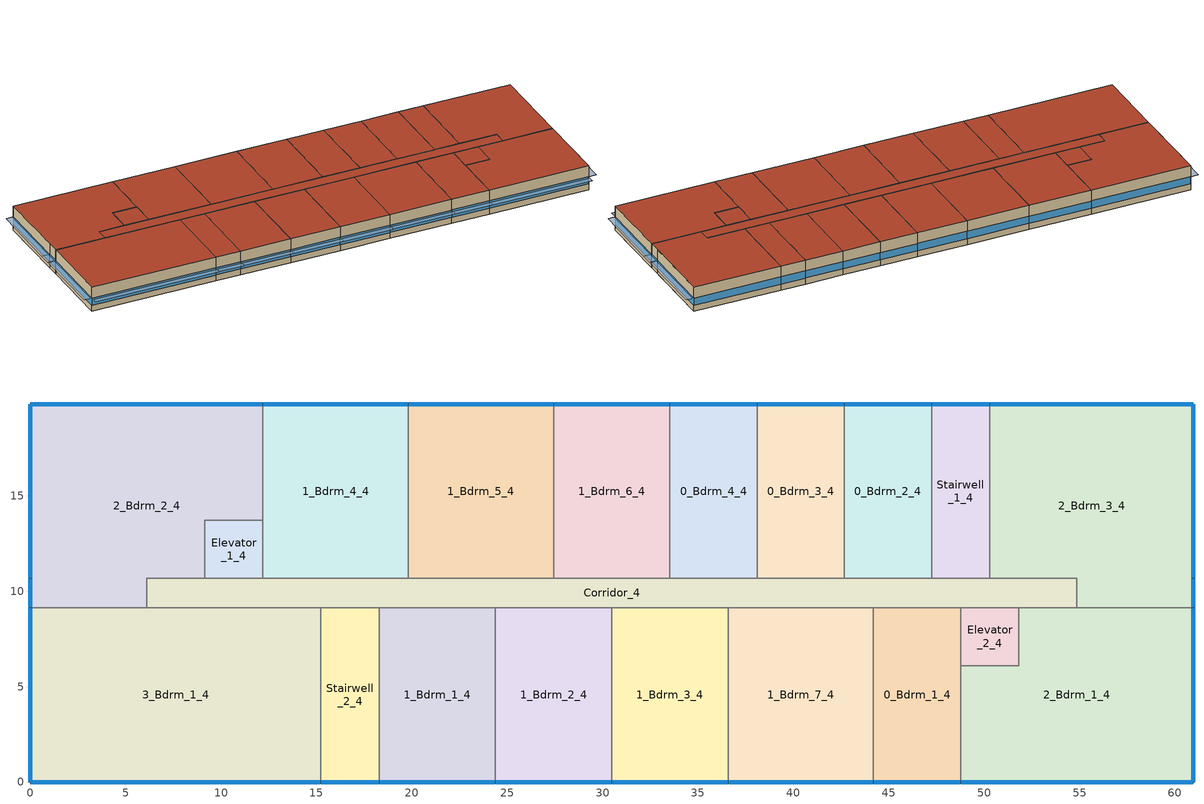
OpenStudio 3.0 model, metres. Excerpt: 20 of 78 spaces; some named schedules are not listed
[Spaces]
0_Bdrm_2_4
 floor to 0_Bdrm_2_3: 47.24,19.81 47.24,10.67 42.67,10.67 42.67,19.81 z10.36
 wall outside: 47.24,19.81 42.67,19.81 z10.36:13.41
 wall to Stairwell_1_4: 47.24,10.67 47.24,19.81 z10.36:13.41
 wall to 0_Bdrm_3_4: 42.67,19.81 42.67,10.67 z10.36:13.41
 wall to Corridor_4: 42.67,10.67 47.24,10.67 z10.36:13.41
 window: 47.22,19.81 42.7,19.81 z11.13:12.05
 roof outside: 42.67,19.81 42.67,10.67 47.24,10.67 47.24,19.81 z13.41
Corridor_4
 floor to Corridor_3: 6.1,9.14 6.1,10.67 54.86,10.67 54.86,9.14 z10.36
 wall to Elevator_2_4: 48.77,9.14 51.82,9.14 z10.36:13.41
 wall to 1_Bdrm_7_4: 36.58,9.14 44.2,9.14 z10.36:13.41
 wall to 1_Bdrm_6_4: 33.53,10.67 27.43,10.67 z10.36:13.41
 wall to 2_Bdrm_3_4: 54.86,9.14 54.86,10.67 50.29,10.67 z10.36:13.41
 wall to 1_Bdrm_1_4: 18.29,9.14 24.38,9.14 z10.36:13.41
 wall to 1_Bdrm_5_4: 27.43,10.67 19.81,10.67 z10.36:13.41
 wall to 0_Bdrm_3_4: 42.67,10.67 38.1,10.67 z10.36:13.41
 wall to Elevator_1_4: 12.19,10.67 9.14,10.67 z10.36:13.41
 wall to 1_Bdrm_4_4: 19.81,10.67 12.19,10.67 z10.36:13.41
 wall to 0_Bdrm_4_4: 38.1,10.67 33.53,10.67 z10.36:13.41
 wall to 1_Bdrm_3_4: 30.48,9.14 36.58,9.14 z10.36:13.41
 wall to 3_Bdrm_1_4: 6.1,9.14 15.24,9.14 z10.36:13.41
 wall to 0_Bdrm_1_4: 44.2,9.14 48.77,9.14 z10.36:13.41
 wall to 1_Bdrm_2_4: 24.38,9.14 30.48,9.14 z10.36:13.41
 wall to 2_Bdrm_2_4: 9.14,10.67 6.1,10.67 6.1,9.14 z10.36:13.41
 wall to Stairwell_1_4: 50.29,10.67 47.24,10.67 z10.36:13.41
 wall to 2_Bdrm_1_4: 51.82,9.14 54.86,9.14 z10.36:13.41
 wall to Stairwell_2_4: 15.24,9.14 18.29,9.14 z10.36:13.41
 roof outside: 6.1,10.67 6.1,9.14 54.86,9.14 54.86,10.67 z13.41
0_Bdrm_1_4
 floor to 0_Bdrm_1_3: 44.2,0 44.2,9.14 48.77,9.14 48.77,0 z10.36
 wall outside: 44.2,0 48.77,0 z10.36:13.41
 wall to 2_Bdrm_1_4: 48.77,0 48.77,6.1 z10.36:13.41
 wall to Elevator_2_4: 48.77,6.1 48.77,9.14 z10.36:13.41
 wall to 1_Bdrm_7_4: 44.2,9.14 44.2,0 z10.36:13.41
 window: 44.22,0 48.74,0 z11.13:12.05
 roof outside: 44.2,9.14 44.2,0 48.77,0 48.77,9.14 z13.41
1_Bdrm_1_4
 floor to 1_Bdrm_1_3: 24.38,9.14 24.38,0 18.29,0 18.29,9.14 z10.36
 wall outside: 18.29,0 24.38,0 z10.36:13.41
 wall to 1_Bdrm_2_4: 24.38,0 24.38,9.14 z10.36:13.41
 wall to Stairwell_2_4: 18.29,9.14 18.29,0 z10.36:13.41
 window: 18.31,0 24.36,0 z11.13:12.05
 roof outside: 18.29,9.14 18.29,0 24.38,0 24.38,9.14 z13.41
0_Bdrm_3_4
 floor to 0_Bdrm_3_3: 42.67,19.81 42.67,10.67 38.1,10.67 38.1,19.81 z10.36
 wall outside: 42.67,19.81 38.1,19.81 z10.36:13.41
 wall to 0_Bdrm_4_4: 38.1,19.81 38.1,10.67 z10.36:13.41
 window: 42.65,19.81 38.13,19.81 z11.13:12.05
 roof outside: 38.1,19.81 38.1,10.67 42.67,10.67 42.67,19.81 z13.41
2_Bdrm_3_4
 floor to 2_Bdrm_3_3: 54.86,9.14 54.86,10.67 50.29,10.67 50.29,19.81 60.96,19.81 60.96,9.14 z10.36
 wall outside: 60.96,9.14 60.96,10.67 60.96,19.81 50.29,19.81 z10.36:13.41
 wall to 2_Bdrm_1_4: 54.86,9.14 60.96,9.14 z10.36:13.41
 wall to Stairwell_1_4: 50.29,19.81 50.29,10.67 z10.36:13.41
 window: 60.93,19.81 50.32,19.81 / 60.96,10.69 60.96,19.79 z11.13:12.04; 60.96,9.17 60.96,10.64 z11.13:12.07
 roof outside: 50.29,19.81 50.29,10.67 54.86,10.67 54.86,9.14 60.96,9.14 60.96,19.81 z13.41
0_Bdrm_4_4
 floor to 0_Bdrm_4_3: 38.1,19.81 38.1,10.67 33.53,10.67 33.53,19.81 z10.36
 wall outside: 38.1,19.81 33.53,19.81 z10.36:13.41
 wall to 1_Bdrm_6_4: 33.53,19.81 33.53,10.67 z10.36:13.41
 window: 38.07,19.81 33.55,19.81 z11.13:12.05
 roof outside: 33.53,19.81 33.53,10.67 38.1,10.67 38.1,19.81 z13.41
1_Bdrm_6_4
 floor to 1_Bdrm_6_3: 33.53,19.81 33.53,10.67 27.43,10.67 27.43,19.81 z10.36
 wall outside: 33.53,19.81 27.43,19.81 z10.36:13.41
 wall to 1_Bdrm_5_4: 27.43,19.81 27.43,10.67 z10.36:13.41
 window: 33.5,19.81 27.46,19.81 z11.13:12.05
 roof outside: 27.43,19.81 27.43,10.67 33.53,10.67 33.53,19.81 z13.41
1_Bdrm_2_4
 floor to 1_Bdrm_2_3: 30.48,9.14 30.48,0 24.38,0 24.38,9.14 z10.36
 wall outside: 24.38,0 30.48,0 z10.36:13.41
 wall to 1_Bdrm_3_4: 30.48,0 30.48,9.14 z10.36:13.41
 window: 24.41,0 30.45,0 z11.13:12.05
 roof outside: 24.38,9.14 24.38,0 30.48,0 30.48,9.14 z13.41
1_Bdrm_3_4
 floor to 1_Bdrm_3_3: 36.58,9.14 36.58,0 30.48,0 30.48,9.14 z10.36
 wall outside: 30.48,0 36.58,0 z10.36:13.41
 wall to 1_Bdrm_7_4: 36.58,0 36.58,9.14 z10.36:13.41
 window: 30.51,0 36.55,0 z11.13:12.05
 roof outside: 30.48,9.14 30.48,0 36.58,0 36.58,9.14 z13.41
1_Bdrm_4_4
 floor to 1_Bdrm_4_3: 12.19,10.67 12.19,19.81 19.81,19.81 19.81,10.67 z10.36
 wall outside: 19.81,19.81 12.19,19.81 z10.36:13.41
 wall to 2_Bdrm_2_4: 12.19,19.81 12.19,13.72 z10.36:13.41
 wall to Elevator_1_4: 12.19,13.72 12.19,10.67 z10.36:13.41
 wall to 1_Bdrm_5_4: 19.81,10.67 19.81,19.81 z10.36:13.41
 window: 19.79,19.81 12.22,19.81 z11.13:12.05
 roof outside: 12.19,19.81 12.19,10.67 19.81,10.67 19.81,19.81 z13.41
3_Bdrm_1_4
 floor to 3_Bdrm_1_3: 0,0 0,9.14 15.24,9.14 15.24,0 z10.36
 wall outside: 0,9.14 0,0 15.24,0 z10.36:13.41
 wall to Stairwell_2_4: 15.24,0 15.24,9.14 z10.36:13.41
 wall to 2_Bdrm_2_4: 6.1,9.14 0,9.14 z10.36:13.41
 window: 0.03,0 15.21,0 / 0,9.12 0,0.03 z11.13:12.04
 roof outside: 0,9.14 0,0 15.24,0 15.24,9.14 z13.41
1_Bdrm_5_4
 floor to 1_Bdrm_5_3: 27.43,19.81 27.43,10.67 19.81,10.67 19.81,19.81 z10.36
 wall outside: 27.43,19.81 19.81,19.81 z10.36:13.41
 window: 27.41,19.81 19.84,19.81 z11.13:12.05
 roof outside: 19.81,19.81 19.81,10.67 27.43,10.67 27.43,19.81 z13.41
2_Bdrm_2_4
 floor to 2_Bdrm_2_3: 0,9.14 0,19.81 12.19,19.81 12.19,13.72 9.14,13.72 9.14,10.67 6.1,10.67 6.1,9.14 z10.36
 wall outside: 12.19,19.81 0,19.81 0,10.67 0,9.14 z10.36:13.41
 wall to Elevator_1_4: 9.14,10.67 9.14,13.72 12.19,13.72 z10.36:13.41
 window: 0,10.64 0,9.17 z11.13:12.07; 0,19.79 0,10.69 / 12.17,19.81 0.03,19.81 z11.13:12.04
 roof outside: 0,19.81 0,9.14 6.1,9.14 6.1,10.67 9.14,10.67 9.14,13.72 12.19,13.72 12.19,19.81 z13.41
1_Bdrm_7_4
 floor to 1_Bdrm_7_3: 44.2,9.14 44.2,0 36.58,0 36.58,9.14 z10.36
 wall outside: 36.58,0 44.2,0 z10.36:13.41
 window: 36.6,0 44.17,0 z11.13:12.05
 roof outside: 36.58,9.14 36.58,0 44.2,0 44.2,9.14 z13.41
2_Bdrm_1_4
 floor to 2_Bdrm_1_3: 48.77,0 48.77,6.1 51.82,6.1 51.82,9.14 60.96,9.14 60.96,0 z10.36
 wall outside: 48.77,0 60.96,0 60.96,9.14 z10.36:13.41
 wall to Elevator_2_4: 51.82,9.14 51.82,6.1 48.77,6.1 z10.36:13.41
 window: 60.96,0.03 60.96,9.12 / 48.79,0 60.93,0 z11.13:12.04
 roof outside: 51.82,9.14 51.82,6.1 48.77,6.1 48.77,0 60.96,0 60.96,9.14 z13.41
Elevator_1_4
 floor to Elevator_1_3: 12.19,13.72 12.19,10.67 9.14,10.67 9.14,13.72 z10.36
 roof outside: 9.14,13.72 9.14,10.67 12.19,10.67 12.19,13.72 z13.41
Elevator_2_4
 floor to Elevator_2_3: 51.82,9.14 51.82,6.1 48.77,6.1 48.77,9.14 z10.36
 roof outside: 48.77,9.14 48.77,6.1 51.82,6.1 51.82,9.14 z13.41
Stairwell_1_4
 floor to Stairwell_1_3: 50.29,19.81 50.29,10.67 47.24,10.67 47.24,19.81 z10.36
 wall outside: 50.29,19.81 47.24,19.81 z10.36:13.41
 window: 50.27,19.81 47.27,19.81 z11.13:12.06
 roof outside: 47.24,19.81 47.24,10.67 50.29,10.67 50.29,19.81 z13.41
Stairwell_2_4
 floor to Stairwell_2_3: 18.29,9.14 18.29,0 15.24,0 15.24,9.14 z10.36
 wall outside: 15.24,0 18.29,0 z10.36:13.41
 window: 15.27,0 18.26,0 z11.13:12.06
 roof outside: 15.24,9.14 15.24,0 18.29,0 18.29,9.14 z13.41
shading: 48.74,0 44.22,0 44.22,-0.92 48.74,-0.92 z12.05; 44.17,0 36.6,0 36.6,-0.92 44.17,-0.92 z12.05; 15.21,0 0.03,0 0.03,-0.92 15.21,-0.92 z12.04; 18.26,0 15.27,0 15.27,-0.93 18.26,-0.93 z12.06; 24.36,0 18.31,0 18.31,-0.92 24.36,-0.92 z12.05; 30.45,0 24.41,0 24.41,-0.92 30.45,-0.92 z12.05; 36.55,0 30.51,0 30.51,-0.92 36.55,-0.92 z12.05; 60.93,0 48.79,0 48.79,-0.92 60.93,-0.92 z12.04; 60.96,19.79 60.96,10.69 61.88,10.69 61.88,19.79 z12.04; 60.96,10.64 60.96,9.17 61.91,9.17 61.91,10.64 z12.07; 60.96,9.12 60.96,0.03 61.88,0.03 61.88,9.12 z12.04; 0,9.17 0,10.64 -0.95,10.64 -0.95,9.17 z12.07; 0,10.69 0,19.79 -0.92,19.79 -0.92,10.69 z12.04; 0,0.03 0,9.12 -0.92,9.12 -0.92,0.03 z12.04
[Site]
Los Angeles Intl Arpt_CA_USA: Latitude {deg}=33.93; Longitude {deg}=-118.4; Time Zone {hr}=-8; Elevation {m}=30; Terrain=City
[ClimateZones]
Climate Zone Institution Name 1=ASHRAE; Climate Zone Document Name 1=ANSI/ASHRAE Standard 169; Climate Zone Document Year 1=2006; Climate Zone Value 1=3C
[Building]
Building 1: Default Construction Set=Res ZE AEDG Multifamily - MidApt - ASHRAE 169-2013-3C; Standards Number of Above Ground Stories=3; Standards Building Type=MidriseApartment
[Site:WaterMainsTemperature]
Calculation Method=Correlation; Annual Average Outdoor Air Temperature {C}=16.8167; Maximum Difference In Monthly Average Outdoor Air Temperatures {deltaC}=6.3
[SizingPeriod:DesignDay] Barometric Pressure {Pa}=100965; Sky Clearness=0; Rain Indicator=0; Snow Indicator=0; Day of Month=21; Daylight Saving Time Indicator=0; Humidity Indicating Type=Wetbulb; Dry-Bulb Temperature Range Modifier Type=DefaultMultipliers
Name | Maximum Dry-Bulb Temperature {C} | Daily Dry-Bulb Temperature Range {deltaC} | Humidity Indicating Conditions at Maximum Dry-Bulb | Wind Speed {m/s} | Wind Direction {deg} | Month | Day Type | Solar Model Indicator | ASHRAE Taub | ASHRAE Taud
Los Angeles Intl Arpt Ann Clg .4% Condns DB=>MWB 1 | 28.7 | 6 | 17.9 | 4.1 | 250 | 8 | SummerDesignDay | ASHRAETau | 0.44 | 2.108
Los Angeles Intl Arpt Ann Clg .4% Condns WB=>MDB 1 | 25.6 | 6 | 21.2 | 4.1 | 250 | 8 | SummerDesignDay | ASHRAETau | 0.44 | 2.108
Los Angeles Intl Arpt Ann Htg 99.6% Condns DB 1 | 6.9 | 0 | 6.9 | 2.4 | 90 | 1 | WinterDesignDay | ASHRAEClearSky
[Site:GroundTemperature:BuildingSurface]
20.67, 20.66, 20.63, 20.67, 20.7, 22.85, 23.24, 23.33, 23.34, 21.19, 20.85, 20.74
[WindowMaterial:SimpleGlazingSystem] U-Factor {W/m2-K}=1.80262
Name | Solar Heat Gain Coefficient | Visible Transmittance
U 0.25 SHGC 0.24 Simple Glazing U-0.32 SHGC 0.24 | 0.24 | 0.264
U 0.25 SHGC 0.22 Simple Glazing U-0.32 SHGC 0.22 | 0.22 | 0.242
[Construction]
Typical Insulated Wood Framed Exterior Wall R-34.48: 25mm Stucco, 5/8 in. Gypsum Board, Typical Insulation R-32.3, 5/8 in. Gypsum Board
Typical IEAD Roof R-34.48: Roof Membrane, Typical Insulation R-33.37, Metal Roof Surface
Typical Interior Floor: 100mm Normalweight concrete floor, CP02 CARPET PAD
Typical Interior Wall: G01 13mm gypsum board, G01 13mm gypsum board
Typical Interior Ceiling: CP02 CARPET PAD, 100mm Normalweight concrete floor
Typical Insulated Carpeted 8in Slab Floor: 8 in. Normalweight Concrete Floor, Typical Carpet Pad
U 0.25 SHGC 0.24 Simple Glazing Window U-0.25 SHGC 0.24: U 0.25 SHGC 0.24 Simple Glazing U-0.32 SHGC 0.24
U 0.25 SHGC 0.22 Simple Glazing Window U-0.25 SHGC 0.22: U 0.25 SHGC 0.22 Simple Glazing U-0.32 SHGC 0.22
Typical Insulated Metal Door R-5.0: F08 Metal surface, Typical Insulation R-4.15
Typical Overhead Door R-5.0: Typical Insulation R-4.15 1
Typical Interior Window: Clear 3mm
Typical Interior Door; Typical Interior Partition: G05 25mm wood
InteriorFurnishings: Std Wood 6inch
[DefaultConstructionSet]
Res ZE AEDG Multifamily - MidApt - ASHRAE 169-2013-3C: Default Exterior Surface Constructions=Default Surface Constructions 1; Default Interior Surface Constructions=Default Surface Constructions 2; Default Ground Contact Surface Constructions=Default Surface Constructions 3; Default Exterior SubSurface Constructions=Default Sub Surface Constructions 1; Default Interior SubSurface Constructions=Default Sub Surface Constructions 2; Interior Partition Construction=Typical Interior Partition
[DefaultSurfaceConstructions]
Name | Wall Construction | Roof Ceiling Construction | Floor Construction
Default Surface Constructions 1 | Typical Insulated Wood Framed Exterior Wall R-34.48 | Typical IEAD Roof R-34.48
Default Surface Constructions 2 | Typical Interior Wall | Typical Interior Ceiling | Typical Interior Floor
Default Surface Constructions 3 |  |  | Typical Insulated Carpeted 8in Slab Floor
[Material]
Name | Roughness | Thickness {m} | Conductivity {W/m-K} | Density {kg/m3} | Specific Heat {J/kg-K} | Thermal Absorptance | Solar Absorptance | Visible Absorptance
25mm Stucco | Smooth | 0.0254 | 0.72 | 1856 | 840 | 0.9 | 0.7 | 0.7
5/8 in. Gypsum Board | MediumSmooth | 0.0159 | 0.16 | 800 | 1090 | 0.9 | 0.7 | 0.7
Roof Membrane | VeryRough | 0.0095 | 0.16 | 1121.29 | 1460 | 0.9 | 0.7 | 0.7
Metal Roof Surface; F08 Metal surface | Smooth | 0.0008 | 45.28 | 7824 | 500 | 0.9 | 0.7 | 0.7
100mm Normalweight concrete floor | MediumRough | 0.1016 | 2.31045 | 2322 | 832.557 |  | 0 | 0
G01 13mm gypsum board | Smooth | 0.0127 | 0.160031 | 800.001 | 1090.73 | 0.9 | 0.7 | 0.5
8 in. Normalweight Concrete Floor | MediumRough | 0.2032 | 2.31 | 2322 | 832 | 0.9 | 0.7 | 0.7
G05 25mm wood | MediumSmooth | 0.0254 | 0.15 | 608 | 1630 | 0.9 | 0.5 | 0.5
Std Wood 6inch | MediumSmooth | 0.15 | 0.12 | 540 | 1210 | 0.9 | 0.7 | 0.7
[Material:NoMass] Roughness=Smooth; Thermal Absorptance=0.9; Solar Absorptance=0.7
Name | Thermal Resistance {m2-K/W} | Visible Absorptance
Typical Insulation R-32.3 | 5.68904 | 0.7
Typical Insulation R-33.37 | 5.87601 | 0.7
CP02 CARPET PAD; Typical Carpet Pad | 0.21648 | 0.8
Typical Insulation R-4.15 | 0.73084 | 0.7
Typical Insulation R-4.15 1 | 0.730857 | 0.7
[DefaultSubSurfaceConstructions]
Name | Fixed Window Construction | Operable Window Construction | Door Construction | Overhead Door Construction | Tubular Daylight Dome Construction | Tubular Daylight Diffuser Construction
Default Sub Surface Constructions 1 | U 0.25 SHGC 0.24 Simple Glazing Window U-0.25 SHGC 0.24 | U 0.25 SHGC 0.22 Simple Glazing Window U-0.25 SHGC 0.22 | Typical Insulated Metal Door R-5.0 | Typical Overhead Door R-5.0 | Typical Interior Window | Typical Interior Window
Default Sub Surface Constructions 2 | Typical Interior Window | Typical Interior Window | Typical Interior Door
[WindowMaterial:Glazing]
Clear 3mm: Optical Data Type=SpectralAverage; Thickness {m}=0.003; Solar Transmittance at Normal Incidence=0.837; Front Side Solar Reflectance at Normal Incidence=0.075; Back Side Solar Reflectance at Normal Incidence=0.075; Visible Transmittance at Normal Incidence=0.898; Front Side Visible Reflectance at Normal Incidence=0.081; Back Side Visible Reflectance at Normal Incidence=0.081; Infrared Transmittance at Normal Incidence=0; Front Side Infrared Hemispherical Emissivity=0.84; Back Side Infrared Hemispherical Emissivity=0.84; Conductivity {W/m-K}=0.9; Dirt Correction Factor for Solar and Visible Transmittance=1; Solar Diffusing=No
[SpaceType]
Name | Default Schedule Set | Design Specification Outdoor Air Object | Standards Template | Standards Building Type | Standards Space Type
elevator - | elevator Schedule Set | elevator Ventilation | 90.1-2013 | SmallHotel | ElevatorCore
stair - | stair Schedule Set | stair Ventilation | 90.1-2013 | SmallHotel | Stair
corridor 5 - | corridor 5 Schedule Set | corridor 5 Ventilation | 90.1-2013 | MidriseApartment | Corridor
living - | living Schedule Set | living Ventilation |  |  | Apartment
[Space] Building Story=Story 4
Name | Space Type | Thermal Zone | Building Unit
0_Bdrm_2_4 | living - | 0_Bdrm_2_4 | Building Unit 010
Corridor_4 | corridor 5 - | Corridor_4
0_Bdrm_1_4 | living - | 0_Bdrm_1_4 | Building Unit 009
1_Bdrm_1_4 | living - | 1_Bdrm_1_4 | Building Unit 115
0_Bdrm_3_4 | living - | 0_Bdrm_3_4 | Building Unit 011
2_Bdrm_3_4 | living - | 2_Bdrm_3_4 | Building Unit 209
0_Bdrm_4_4 | living - | 0_Bdrm_4_4 | Building Unit 012
1_Bdrm_6_4 | living - | 1_Bdrm_6_4 | Building Unit 120
1_Bdrm_2_4 | living - | 1_Bdrm_2_4 | Building Unit 116
1_Bdrm_3_4 | living - | 1_Bdrm_3_4 | Building Unit 117
1_Bdrm_4_4 | living - | 1_Bdrm_4_4 | Building Unit 118
3_Bdrm_1_4 | living - | 3_Bdrm_1_4 | Building Unit 303
1_Bdrm_5_4 | living - | 1_Bdrm_5_4 | Building Unit 119
2_Bdrm_2_4 | living - | 2_Bdrm_2_4 | Building Unit 208
1_Bdrm_7_4 | living - | 1_Bdrm_7_4 | Building Unit 121
2_Bdrm_1_4 | living - | 2_Bdrm_1_4 | Building Unit 207
Elevator_1_4 | elevator - | Elevator_1_4
Elevator_2_4 | elevator - | Elevator_2_4
Stairwell_1_4 | stair - | Stairwell_1_4
Stairwell_2_4 | stair - | Stairwell_2_4
[BuildingStory]
Story 4: Nominal Z Coordinate {m}=10.3632; Nominal Floor to Floor Height {m}=3.048; Nominal Floor to Ceiling Height {m}=3.048
[BuildingUnit]
Building Unit 010; Building Unit 009; Building Unit 115; Building Unit 011; Building Unit 209; Building Unit 012; Building Unit 120; Building Unit 116; Building Unit 117; Building Unit 118; Building Unit 303; Building Unit 119; Building Unit 208; Building Unit 121; Building Unit 207
[ThermalZone] Use Ideal Air Loads=No
Name | Thermostat
Elevator_1_4; Elevator_2_4
Stairwell_1_4 | stair -  Thermostat 1
Stairwell_2_4 | stair -  Thermostat 7
Corridor_4 | corridor 5 -  Thermostat
1_Bdrm_1_4 | 1_Bdrm_1_4 temperature setpoint
0_Bdrm_2_4 | 0_Bdrm_2_4 temperature setpoint
2_Bdrm_1_4 | 2_Bdrm_1_4 temperature setpoint
0_Bdrm_1_4 | 0_Bdrm_1_4 temperature setpoint
2_Bdrm_2_4 | 2_Bdrm_2_4 temperature setpoint
0_Bdrm_3_4 | 0_Bdrm_3_4 temperature setpoint
2_Bdrm_3_4 | 2_Bdrm_3_4 temperature setpoint
0_Bdrm_4_4 | 0_Bdrm_4_4 temperature setpoint
1_Bdrm_3_4 | 1_Bdrm_3_4 temperature setpoint
1_Bdrm_6_4 | 1_Bdrm_6_4 temperature setpoint
1_Bdrm_2_4 | 1_Bdrm_2_4 temperature setpoint
1_Bdrm_4_4 | 1_Bdrm_4_4 temperature setpoint
3_Bdrm_1_4 | 3_Bdrm_1_4 temperature setpoint
1_Bdrm_5_4 | 1_Bdrm_5_4 temperature setpoint
1_Bdrm_7_4 | 1_Bdrm_7_4 temperature setpoint
[Sizing:Zone] Zone Cooling Design Supply Air Temperature Input Method=SupplyAirTemperature; Zone Cooling Design Supply Air Temperature {C}=14; Zone Cooling Design Supply Air Temperature Difference {deltaC}=11.11; Zone Heating Design Supply Air Temperature Input Method=SupplyAirTemperature; Zone Heating Design Supply Air Temperature {C}=40; Zone Heating Design Supply Air Temperature Difference {deltaC}=11.11; Zone Cooling Design Supply Air Humidity Ratio {kg-H2O/kg-air}=0.0085; Zone Heating Design Supply Air Humidity Ratio {kg-H2O/kg-air}=0.008; Cooling Design Air Flow Method=DesignDay; Heating Design Air Flow Method=DesignDay; Dedicated Outdoor Air System Control Strategy=NeutralSupplyAir
Name | Account for Dedicated Outdoor Air System | Dedicated Outdoor Air Low Setpoint Temperature for Design {C} | Dedicated Outdoor Air High Setpoint Temperature for Design {C}
Elevator_1_4; Elevator_2_4; Stairwell_1_4; Stairwell_2_4; Corridor_4 | No | autosize | autosize
1_Bdrm_1_4; 0_Bdrm_2_4; 2_Bdrm_1_4; 0_Bdrm_1_4; 2_Bdrm_2_4; 0_Bdrm_3_4; 2_Bdrm_3_4; 0_Bdrm_4_4; 1_Bdrm_3_4; 1_Bdrm_6_4; 1_Bdrm_2_4; 1_Bdrm_4_4; 3_Bdrm_1_4; 1_Bdrm_5_4; 1_Bdrm_7_4 | Yes | 16.4444 | 26.5556
[Zone equipment]
Stairwell_1_4: Stairwell_1_4 ILAS
Stairwell_2_4: Stairwell_2_4 ILAS
Corridor_4: Corridor_4 ILAS
1_Bdrm_1_4: 1_Bdrm_1_4 ILAS
0_Bdrm_2_4: 0_Bdrm_2_4 ILAS
2_Bdrm_1_4: 2_Bdrm_1_4 ILAS
0_Bdrm_1_4: 0_Bdrm_1_4 ILAS
2_Bdrm_2_4: 2_Bdrm_2_4 ILAS
0_Bdrm_3_4: 0_Bdrm_3_4 ILAS
2_Bdrm_3_4: 2_Bdrm_3_4 ILAS
0_Bdrm_4_4: 0_Bdrm_4_4 ILAS
1_Bdrm_3_4: 1_Bdrm_3_4 ILAS
1_Bdrm_6_4: 1_Bdrm_6_4 ILAS
1_Bdrm_2_4: 1_Bdrm_2_4 ILAS
1_Bdrm_4_4: 1_Bdrm_4_4 ILAS
3_Bdrm_1_4: 3_Bdrm_1_4 ILAS
1_Bdrm_5_4: 1_Bdrm_5_4 ILAS
1_Bdrm_7_4: 1_Bdrm_7_4 ILAS
[People:Definition] Number of People Calculation Method=People; Fraction Radiant=0.319734; Sensible Heat Fraction=0.573; Carbon Dioxide Generation Rate {m3/s-W}=0; Enable ASHRAE 55 Comfort Warnings=No; Mean Radiant Temperature Calculation Type=ZoneAveraged
Name | Number of People {people}
res occupants|Building Unit 009|0_Bdrm_1_4; res occupants|Building Unit 010|0_Bdrm_2_4; res occupants|Building Unit 011|0_Bdrm_3_4; res occupants|Building Unit 012|0_Bdrm_4_4 | 0.63
res occupants|Building Unit 115|1_Bdrm_1_4; res occupants|Building Unit 116|1_Bdrm_2_4; res occupants|Building Unit 117|1_Bdrm_3_4; res occupants|Building Unit 118|1_Bdrm_4_4; res occupants|Building Unit 119|1_Bdrm_5_4; res occupants|Building Unit 120|1_Bdrm_6_4; res occupants|Building Unit 121|1_Bdrm_7_4 | 1.55
res occupants|Building Unit 207|2_Bdrm_1_4; res occupants|Building Unit 208|2_Bdrm_2_4; res occupants|Building Unit 209|2_Bdrm_3_4 | 2.47
res occupants|Building Unit 303|3_Bdrm_1_4 | 3.39
[People] Number of People Schedule=res occupants schedule; Activity Level Schedule=Schedule Ruleset 1; Multiplier=1
Name | People Definition | Space or SpaceType
res occupants|Building Unit 009|0_Bdrm_1_4 | res occupants|Building Unit 009|0_Bdrm_1_4 | 0_Bdrm_1_4
res occupants|Building Unit 010|0_Bdrm_2_4 | res occupants|Building Unit 010|0_Bdrm_2_4 | 0_Bdrm_2_4
res occupants|Building Unit 011|0_Bdrm_3_4 | res occupants|Building Unit 011|0_Bdrm_3_4 | 0_Bdrm_3_4
res occupants|Building Unit 012|0_Bdrm_4_4 | res occupants|Building Unit 012|0_Bdrm_4_4 | 0_Bdrm_4_4
res occupants|Building Unit 115|1_Bdrm_1_4 | res occupants|Building Unit 115|1_Bdrm_1_4 | 1_Bdrm_1_4
res occupants|Building Unit 116|1_Bdrm_2_4 | res occupants|Building Unit 116|1_Bdrm_2_4 | 1_Bdrm_2_4
res occupants|Building Unit 117|1_Bdrm_3_4 | res occupants|Building Unit 117|1_Bdrm_3_4 | 1_Bdrm_3_4
res occupants|Building Unit 118|1_Bdrm_4_4 | res occupants|Building Unit 118|1_Bdrm_4_4 | 1_Bdrm_4_4
res occupants|Building Unit 119|1_Bdrm_5_4 | res occupants|Building Unit 119|1_Bdrm_5_4 | 1_Bdrm_5_4
res occupants|Building Unit 120|1_Bdrm_6_4 | res occupants|Building Unit 120|1_Bdrm_6_4 | 1_Bdrm_6_4
res occupants|Building Unit 121|1_Bdrm_7_4 | res occupants|Building Unit 121|1_Bdrm_7_4 | 1_Bdrm_7_4
res occupants|Building Unit 207|2_Bdrm_1_4 | res occupants|Building Unit 207|2_Bdrm_1_4 | 2_Bdrm_1_4
res occupants|Building Unit 208|2_Bdrm_2_4 | res occupants|Building Unit 208|2_Bdrm_2_4 | 2_Bdrm_2_4
res occupants|Building Unit 209|2_Bdrm_3_4 | res occupants|Building Unit 209|2_Bdrm_3_4 | 2_Bdrm_3_4
res occupants|Building Unit 303|3_Bdrm_1_4 | res occupants|Building Unit 303|3_Bdrm_1_4 | 3_Bdrm_1_4
[ThermostatSetpoint:DualSetpoint]
Name | Heating Setpoint Temperature Schedule | Cooling Setpoint Temperature Schedule
2_Bdrm_1_4 temperature setpoint; 0_Bdrm_2_4 temperature setpoint; 1_Bdrm_1_4 temperature setpoint; 0_Bdrm_3_4 temperature setpoint; 2_Bdrm_3_4 temperature setpoint; 0_Bdrm_1_4 temperature setpoint; 2_Bdrm_2_4 temperature setpoint; 1_Bdrm_3_4 temperature setpoint; 0_Bdrm_4_4 temperature setpoint; 1_Bdrm_2_4 temperature setpoint; 1_Bdrm_6_4 temperature setpoint; 1_Bdrm_4_4 temperature setpoint; 3_Bdrm_1_4 temperature setpoint; 1_Bdrm_5_4 temperature setpoint; 1_Bdrm_7_4 temperature setpoint | res heating setpoint | res cooling setpoint
stair -  Thermostat 1; stair -  Thermostat 7 | HotelSmall SemiHeated_HtgSP_Sch | SmallHotel UnitHeater ClgSP Sch
corridor 5 -  Thermostat | ZE_AEDG_Multifamily_Corridor_HtgSetp_Sch | ZE_AEDG_Multifamily_Corridor_ClgSetp_Sch
[ElectricEquipment:Definition] Design Level Calculation Method=EquipmentLevel
Name | Design Level {W} | Fraction Latent | Fraction Radiant | Fraction Lost
res refrig|Building Unit 009; res refrig|Building Unit 010; res refrig|Building Unit 011; res refrig|Building Unit 012; res refrig|Building Unit 115; res refrig|Building Unit 116; res refrig|Building Unit 117; res refrig|Building Unit 118; res refrig|Building Unit 119; res refrig|Building Unit 120; res refrig|Building Unit 121; res refrig|Building Unit 207; res refrig|Building Unit 208; res refrig|Building Unit 209; res refrig|Building Unit 303 | 52.1911 | 0 | 0 | 0
res range electric|Building Unit 009; res range electric|Building Unit 010; res range electric|Building Unit 011; res range electric|Building Unit 012 | 105.925 | 0.3 | 0.24 | 0.3
res range electric|Building Unit 115; res range electric|Building Unit 116; res range electric|Building Unit 117; res range electric|Building Unit 118; res range electric|Building Unit 119; res range electric|Building Unit 120; res range electric|Building Unit 121 | 141.405 | 0.3 | 0.24 | 0.3
res range electric|Building Unit 207; res range electric|Building Unit 208; res range electric|Building Unit 209 | 176.885 | 0.3 | 0.24 | 0.3
res range electric|Building Unit 303 | 212.365 | 0.3 | 0.24 | 0.3
res misc plug loads|Building Unit 009|0_Bdrm_1_4; res misc plug loads|Building Unit 010|0_Bdrm_2_4; res misc plug loads|Building Unit 011|0_Bdrm_3_4; res misc plug loads|Building Unit 012|0_Bdrm_4_4 | 225.335 | 0.021 | 0.558 | 0.049
res misc plug loads|Building Unit 115|1_Bdrm_1_4; res misc plug loads|Building Unit 116|1_Bdrm_2_4; res misc plug loads|Building Unit 117|1_Bdrm_3_4; res misc plug loads|Building Unit 120|1_Bdrm_6_4 | 265.888 | 0.021 | 0.558 | 0.049
res misc plug loads|Building Unit 118|1_Bdrm_4_4; res misc plug loads|Building Unit 119|1_Bdrm_5_4; res misc plug loads|Building Unit 121|1_Bdrm_7_4 | 273.52 | 0.021 | 0.558 | 0.049
res misc plug loads|Building Unit 207|2_Bdrm_1_4 | 324.249 | 0.021 | 0.558 | 0.049
res misc plug loads|Building Unit 208|2_Bdrm_2_4 | 329.337 | 0.021 | 0.558 | 0.049
res misc plug loads|Building Unit 209|2_Bdrm_3_4 | 326.793 | 0.021 | 0.558 | 0.049
res misc plug loads|Building Unit 303|3_Bdrm_1_4 | 377.521 | 0.021 | 0.558 | 0.049
Elevator Lift Motor | 20370 |  | 0 | 1
Elevator Fan | 30.9576 |  | 0.5
Elevator Lights | 32.3486 |  | 0.5
[ElectricEquipment]
Name | Electric Equipment Definition | Space or SpaceType | Schedule | Multiplier
res refrig|Building Unit 009 | res refrig|Building Unit 009 | 0_Bdrm_1_4 | res refrig schedule
res refrig|Building Unit 010 | res refrig|Building Unit 010 | 0_Bdrm_2_4 | res refrig schedule
res refrig|Building Unit 011 | res refrig|Building Unit 011 | 0_Bdrm_3_4 | res refrig schedule
res refrig|Building Unit 012 | res refrig|Building Unit 012 | 0_Bdrm_4_4 | res refrig schedule
res refrig|Building Unit 115 | res refrig|Building Unit 115 | 1_Bdrm_1_4 | res refrig schedule
res refrig|Building Unit 116 | res refrig|Building Unit 116 | 1_Bdrm_2_4 | res refrig schedule
res refrig|Building Unit 117 | res refrig|Building Unit 117 | 1_Bdrm_3_4 | res refrig schedule
res refrig|Building Unit 118 | res refrig|Building Unit 118 | 1_Bdrm_4_4 | res refrig schedule
res refrig|Building Unit 119 | res refrig|Building Unit 119 | 1_Bdrm_5_4 | res refrig schedule
res refrig|Building Unit 120 | res refrig|Building Unit 120 | 1_Bdrm_6_4 | res refrig schedule
res refrig|Building Unit 121 | res refrig|Building Unit 121 | 1_Bdrm_7_4 | res refrig schedule
res refrig|Building Unit 207 | res refrig|Building Unit 207 | 2_Bdrm_1_4 | res refrig schedule
res refrig|Building Unit 208 | res refrig|Building Unit 208 | 2_Bdrm_2_4 | res refrig schedule
res refrig|Building Unit 209 | res refrig|Building Unit 209 | 2_Bdrm_3_4 | res refrig schedule
res refrig|Building Unit 303 | res refrig|Building Unit 303 | 3_Bdrm_1_4 | res refrig schedule
res range electric|Building Unit 009 | res range electric|Building Unit 009 | 0_Bdrm_1_4 | res range electric|false schedule
res range electric|Building Unit 010 | res range electric|Building Unit 010 | 0_Bdrm_2_4 | res range electric|false schedule
res range electric|Building Unit 011 | res range electric|Building Unit 011 | 0_Bdrm_3_4 | res range electric|false schedule
res range electric|Building Unit 012 | res range electric|Building Unit 012 | 0_Bdrm_4_4 | res range electric|false schedule
res range electric|Building Unit 115 | res range electric|Building Unit 115 | 1_Bdrm_1_4 | res range electric|false schedule
res range electric|Building Unit 116 | res range electric|Building Unit 116 | 1_Bdrm_2_4 | res range electric|false schedule
res range electric|Building Unit 117 | res range electric|Building Unit 117 | 1_Bdrm_3_4 | res range electric|false schedule
res range electric|Building Unit 118 | res range electric|Building Unit 118 | 1_Bdrm_4_4 | res range electric|false schedule
res range electric|Building Unit 119 | res range electric|Building Unit 119 | 1_Bdrm_5_4 | res range electric|false schedule
res range electric|Building Unit 120 | res range electric|Building Unit 120 | 1_Bdrm_6_4 | res range electric|false schedule
res range electric|Building Unit 121 | res range electric|Building Unit 121 | 1_Bdrm_7_4 | res range electric|false schedule
res range electric|Building Unit 207 | res range electric|Building Unit 207 | 2_Bdrm_1_4 | res range electric|false schedule
res range electric|Building Unit 208 | res range electric|Building Unit 208 | 2_Bdrm_2_4 | res range electric|false schedule
res range electric|Building Unit 209 | res range electric|Building Unit 209 | 2_Bdrm_3_4 | res range electric|false schedule
res range electric|Building Unit 303 | res range electric|Building Unit 303 | 3_Bdrm_1_4 | res range electric|false schedule
res misc plug loads|Building Unit 009|0_Bdrm_1_4 | res misc plug loads|Building Unit 009|0_Bdrm_1_4 | 0_Bdrm_1_4 | res misc plug loads schedule
res misc plug loads|Building Unit 010|0_Bdrm_2_4 | res misc plug loads|Building Unit 010|0_Bdrm_2_4 | 0_Bdrm_2_4 | res misc plug loads schedule
res misc plug loads|Building Unit 011|0_Bdrm_3_4 | res misc plug loads|Building Unit 011|0_Bdrm_3_4 | 0_Bdrm_3_4 | res misc plug loads schedule
res misc plug loads|Building Unit 012|0_Bdrm_4_4 | res misc plug loads|Building Unit 012|0_Bdrm_4_4 | 0_Bdrm_4_4 | res misc plug loads schedule
res misc plug loads|Building Unit 115|1_Bdrm_1_4 | res misc plug loads|Building Unit 115|1_Bdrm_1_4 | 1_Bdrm_1_4 | res misc plug loads schedule
res misc plug loads|Building Unit 116|1_Bdrm_2_4 | res misc plug loads|Building Unit 116|1_Bdrm_2_4 | 1_Bdrm_2_4 | res misc plug loads schedule
res misc plug loads|Building Unit 117|1_Bdrm_3_4 | res misc plug loads|Building Unit 117|1_Bdrm_3_4 | 1_Bdrm_3_4 | res misc plug loads schedule
res misc plug loads|Building Unit 118|1_Bdrm_4_4 | res misc plug loads|Building Unit 118|1_Bdrm_4_4 | 1_Bdrm_4_4 | res misc plug loads schedule
res misc plug loads|Building Unit 119|1_Bdrm_5_4 | res misc plug loads|Building Unit 119|1_Bdrm_5_4 | 1_Bdrm_5_4 | res misc plug loads schedule
res misc plug loads|Building Unit 120|1_Bdrm_6_4 | res misc plug loads|Building Unit 120|1_Bdrm_6_4 | 1_Bdrm_6_4 | res misc plug loads schedule
res misc plug loads|Building Unit 121|1_Bdrm_7_4 | res misc plug loads|Building Unit 121|1_Bdrm_7_4 | 1_Bdrm_7_4 | res misc plug loads schedule
res misc plug loads|Building Unit 207|2_Bdrm_1_4 | res misc plug loads|Building Unit 207|2_Bdrm_1_4 | 2_Bdrm_1_4 | res misc plug loads schedule
res misc plug loads|Building Unit 208|2_Bdrm_2_4 | res misc plug loads|Building Unit 208|2_Bdrm_2_4 | 2_Bdrm_2_4 | res misc plug loads schedule
res misc plug loads|Building Unit 209|2_Bdrm_3_4 | res misc plug loads|Building Unit 209|2_Bdrm_3_4 | 2_Bdrm_3_4 | res misc plug loads schedule
res misc plug loads|Building Unit 303|3_Bdrm_1_4 | res misc plug loads|Building Unit 303|3_Bdrm_1_4 | 3_Bdrm_1_4 | res misc plug loads schedule
Elevator_1_4 Elevator Lift Motors | Elevator Lift Motor | Elevator_1_4 | Elevator Schedule 1 | 1
Elevator_1_4 Elevator Fans | Elevator Fan | Elevator_1_4 | Elevator Schedule 3 | 1
Elevator_1_4 Elevator Lights | Elevator Lights | Elevator_1_4 | Elevator Schedule 2 | 1
Elevator_2_4 Elevator Lift Motors | Elevator Lift Motor | Elevator_2_4 | Elevator Schedule 1 | 1
Elevator_2_4 Elevator Fans | Elevator Fan | Elevator_2_4 | Elevator Schedule 3 | 1
Elevator_2_4 Elevator Lights | Elevator Lights | Elevator_2_4 | Elevator Schedule 2 | 1
[Lights:Definition] Return Air Fraction=0
Name | Design Level Calculation Method | Lighting Level {W} | Fraction Radiant | Fraction Visible | Watts per Space Floor Area {W/m2}
res lighting interior|Building Unit 009 0_Bdrm_1_4; res lighting interior|Building Unit 010 0_Bdrm_2_4; res lighting interior|Building Unit 011 0_Bdrm_3_4; res lighting interior|Building Unit 012 0_Bdrm_4_4 | LightingLevel | 95.814 | 0.6 | 0.2
res lighting interior|Building Unit 115 1_Bdrm_1_4; res lighting interior|Building Unit 116 1_Bdrm_2_4; res lighting interior|Building Unit 117 1_Bdrm_3_4; res lighting interior|Building Unit 120 1_Bdrm_6_4 | LightingLevel | 109.293 | 0.6 | 0.2
res lighting interior|Building Unit 118 1_Bdrm_4_4; res lighting interior|Building Unit 119 1_Bdrm_5_4; res lighting interior|Building Unit 121 1_Bdrm_7_4 | LightingLevel | 122.773 | 0.6 | 0.2
res lighting interior|Building Unit 207 2_Bdrm_1_4 | LightingLevel | 154.224 | 0.6 | 0.2
res lighting interior|Building Unit 208 2_Bdrm_2_4 | LightingLevel | 163.21 | 0.6 | 0.2
res lighting interior|Building Unit 209 2_Bdrm_3_4 | LightingLevel | 158.717 | 0.6 | 0.2
res lighting interior|Building Unit 303 3_Bdrm_1_4 | LightingLevel | 190.169 | 0.6 | 0.2
stair Lights Definition | Watts/Area |  | 0.7 | 0.2 | 4.30556
corridor 5 Lights Definition | Watts/Area |  | 0 | 0 | 4.30556
[Lights] Fraction Replaceable=1
Name | Lights Definition | Space or SpaceType | Schedule
res lighting interior|Building Unit 009 0_Bdrm_1_4 | res lighting interior|Building Unit 009 0_Bdrm_1_4 | 0_Bdrm_1_4 | res lighting interior
res lighting interior|Building Unit 010 0_Bdrm_2_4 | res lighting interior|Building Unit 010 0_Bdrm_2_4 | 0_Bdrm_2_4 | res lighting interior
res lighting interior|Building Unit 011 0_Bdrm_3_4 | res lighting interior|Building Unit 011 0_Bdrm_3_4 | 0_Bdrm_3_4 | res lighting interior
res lighting interior|Building Unit 012 0_Bdrm_4_4 | res lighting interior|Building Unit 012 0_Bdrm_4_4 | 0_Bdrm_4_4 | res lighting interior
res lighting interior|Building Unit 115 1_Bdrm_1_4 | res lighting interior|Building Unit 115 1_Bdrm_1_4 | 1_Bdrm_1_4 | res lighting interior
res lighting interior|Building Unit 116 1_Bdrm_2_4 | res lighting interior|Building Unit 116 1_Bdrm_2_4 | 1_Bdrm_2_4 | res lighting interior
res lighting interior|Building Unit 117 1_Bdrm_3_4 | res lighting interior|Building Unit 117 1_Bdrm_3_4 | 1_Bdrm_3_4 | res lighting interior
res lighting interior|Building Unit 118 1_Bdrm_4_4 | res lighting interior|Building Unit 118 1_Bdrm_4_4 | 1_Bdrm_4_4 | res lighting interior
res lighting interior|Building Unit 119 1_Bdrm_5_4 | res lighting interior|Building Unit 119 1_Bdrm_5_4 | 1_Bdrm_5_4 | res lighting interior
res lighting interior|Building Unit 120 1_Bdrm_6_4 | res lighting interior|Building Unit 120 1_Bdrm_6_4 | 1_Bdrm_6_4 | res lighting interior
res lighting interior|Building Unit 121 1_Bdrm_7_4 | res lighting interior|Building Unit 121 1_Bdrm_7_4 | 1_Bdrm_7_4 | res lighting interior
res lighting interior|Building Unit 207 2_Bdrm_1_4 | res lighting interior|Building Unit 207 2_Bdrm_1_4 | 2_Bdrm_1_4 | res lighting interior
res lighting interior|Building Unit 208 2_Bdrm_2_4 | res lighting interior|Building Unit 208 2_Bdrm_2_4 | 2_Bdrm_2_4 | res lighting interior
res lighting interior|Building Unit 209 2_Bdrm_3_4 | res lighting interior|Building Unit 209 2_Bdrm_3_4 | 2_Bdrm_3_4 | res lighting interior
res lighting interior|Building Unit 303 3_Bdrm_1_4 | res lighting interior|Building Unit 303 3_Bdrm_1_4 | 3_Bdrm_1_4 | res lighting interior
stair Lights | stair Lights Definition | stair -
corridor 5 Lights | corridor 5 Lights Definition | corridor 5 -
[SpaceInfiltration:DesignFlowRate] Schedule=Always On Discrete; Design Flow Rate Calculation Method=Flow/ExteriorArea; Constant Term Coefficient=0; Temperature Term Coefficient=0; Velocity Term Coefficient=0.224; Velocity Squared Term Coefficient=0
Name | Space or SpaceType | Flow per Exterior Surface Area {m3/s-m2}
0_Bdrm_1_4 Infiltration | 0_Bdrm_1_4 | 7.11967e-05
0_Bdrm_2_4 Infiltration | 0_Bdrm_2_4 | 7.11967e-05
0_Bdrm_3_4 Infiltration | 0_Bdrm_3_4 | 7.11967e-05
0_Bdrm_4_4 Infiltration | 0_Bdrm_4_4 | 7.11967e-05
1_Bdrm_1_4 Infiltration | 1_Bdrm_1_4 | 7.11967e-05
1_Bdrm_2_4 Infiltration | 1_Bdrm_2_4 | 7.11967e-05
1_Bdrm_3_4 Infiltration | 1_Bdrm_3_4 | 7.11967e-05
1_Bdrm_4_4 Infiltration | 1_Bdrm_4_4 | 7.11967e-05
1_Bdrm_5_4 Infiltration | 1_Bdrm_5_4 | 7.11967e-05
1_Bdrm_6_4 Infiltration | 1_Bdrm_6_4 | 7.11967e-05
1_Bdrm_7_4 Infiltration | 1_Bdrm_7_4 | 7.11967e-05
2_Bdrm_1_4 Infiltration | 2_Bdrm_1_4 | 0.00011075
2_Bdrm_2_4 Infiltration | 2_Bdrm_2_4 | 0.000109533
2_Bdrm_3_4 Infiltration | 2_Bdrm_3_4 | 0.000107757
3_Bdrm_1_4 Infiltration | 3_Bdrm_1_4 | 9.90562e-05
Stairwell_1_4 Infiltration | Stairwell_1_4 | 7.11967e-05
Stairwell_2_4 Infiltration | Stairwell_2_4 | 7.11967e-05
[DesignSpecification:OutdoorAir]
Name | Outdoor Air Method | Outdoor Air Flow per Floor Area {m3/s-m2} | Outdoor Air Flow per Person {m3/s-person} | Outdoor Air Flow Air Changes per Hour {1/hr}
elevator Ventilation | Sum | 0.0006096
stair Ventilation | Sum | 0.0003048
corridor 5 Ventilation |  | 0 | 0 | 0
living Ventilation | Sum |  |  | 0.35
[DefaultScheduleSet]
Name | Lighting Schedule | Electric Equipment Schedule | Infiltration Schedule | Number of People Schedule | People Activity Level Schedule
elevator Schedule Set | HotelSmall AlwaysOff | HotelSmall BLDG_ELEVATORS | Always On
stair Schedule Set | HotelSmall BLDG_LIGHT_STAIR_SCH | HotelSmall AlwaysOff | Always On | HotelSmall AlwaysOff | HotelSmall Activity_Sch
corridor 5 Schedule Set | ApartmentMidRise LTG_COR_SCH_2013 | ApartmentMidRise BLDG_ELEVATORS | ApartmentMidRise INF_COR_SCH | ApartmentMidRise All Off
living Schedule Set
[Exterior:Lights:Definition]
Name | Design Level {W}
Parking Areas and Drives Def (W/ft^2) | 0.06
Building Facades Def (W/ft^2) | 0.05
Main Entries Def (W/ft); Other Doors Def (W/ft) | 21
Entry Canopies Def (W/ft^2) | 0.4
Drive Through Windows Def (W/ft^2) | 400
[Exterior:Lights] Control Option=AstronomicalClock
Name | Exterior Lights Definition | Schedule | Multiplier
Parking Areas and Drives | Parking Areas and Drives Def (W/ft^2) | Schedule Ruleset 3 | 0
Building Facades | Building Facades Def (W/ft^2) | Schedule Ruleset 2 | 7420
Main Entries | Main Entries Def (W/ft) | Schedule Ruleset 3 | 8
Other Doors | Other Doors Def (W/ft) | Schedule Ruleset 3 | 26.0996
Entry Canopies | Entry Canopies Def (W/ft^2) | Schedule Ruleset 3 | 720
Drive Through Windows | Drive Through Windows Def (W/ft^2) | Schedule Ruleset 3 | 0.15
[InternalMass:Definition]
Internal Mass Definition 1: Construction=InteriorFurnishings; Design Level Calculation Method=SurfaceArea/Area; Surface Area per Space Floor Area=2
[InternalMass] Internal Mass Definition=Internal Mass Definition 1; Multiplier=1
Name | Space or SpaceType
1_Bdrm_1_4 Mass | 1_Bdrm_1_4
0_Bdrm_2_4 Mass | 0_Bdrm_2_4
2_Bdrm_1_4 Mass | 2_Bdrm_1_4
0_Bdrm_1_4 Mass | 0_Bdrm_1_4
2_Bdrm_2_4 Mass | 2_Bdrm_2_4
0_Bdrm_3_4 Mass | 0_Bdrm_3_4
2_Bdrm_3_4 Mass | 2_Bdrm_3_4
0_Bdrm_4_4 Mass | 0_Bdrm_4_4
1_Bdrm_3_4 Mass | 1_Bdrm_3_4
1_Bdrm_6_4 Mass | 1_Bdrm_6_4
1_Bdrm_2_4 Mass | 1_Bdrm_2_4
1_Bdrm_4_4 Mass | 1_Bdrm_4_4
3_Bdrm_1_4 Mass | 3_Bdrm_1_4
1_Bdrm_5_4 Mass | 1_Bdrm_5_4
1_Bdrm_7_4 Mass | 1_Bdrm_7_4
[Schedule:Constant]
Always On Discrete: Value=1
[Schedule:Ruleset]
Name | Default Day Schedule | Summer Design Day Schedule | Winter Design Day Schedule
res occupants schedule | Schedule Day 3 | res occupants schedule summer design | res occupants schedule winter design
Schedule Ruleset 1 | Schedule Day 4
res heating setpoint | Schedule Day 6 | res heating setpoint summer design | res heating setpoint winter design
res cooling setpoint | Schedule Day 7 | res cooling setpoint summer design | res cooling setpoint winter design
res refrig schedule | Schedule Day 8 | res refrig schedule summer design | res refrig schedule winter design
res range electric|false schedule | Schedule Day 100 | res range electric|false schedule summer design | res range electric|false schedule winter design
res lighting interior | Schedule Day 191 | res lighting interior summer design | res lighting interior winter design
res misc plug loads schedule | Schedule Day 282 | res misc plug loads schedule summer design | res misc plug loads schedule winter design
HotelSmall Activity_Sch | HotelSmall Activity_Sch Default | HotelSmall Activity_Sch Summer Design Day | HotelSmall Activity_Sch Winter Design Day
HotelSmall AlwaysOff | HotelSmall AlwaysOff Default | HotelSmall AlwaysOff Summer Design Day | HotelSmall AlwaysOff Winter Design Day
HotelSmall BLDG_ELEVATORS | HotelSmall BLDG_ELEVATORS Default | HotelSmall BLDG_ELEVATORS Summer Design Day | HotelSmall BLDG_ELEVATORS Winter Design Day
Always On | Always On Default
HotelSmall BLDG_LIGHT_STAIR_SCH | HotelSmall BLDG_LIGHT_STAIR_SCH Default | HotelSmall BLDG_LIGHT_STAIR_SCH Summer Design Day | HotelSmall BLDG_LIGHT_STAIR_SCH Winter Design Day
ApartmentMidRise All Off | ApartmentMidRise All Off Default | ApartmentMidRise All Off Summer Design Day | ApartmentMidRise All Off Winter Design Day
ApartmentMidRise LTG_COR_SCH_2013 | ApartmentMidRise LTG_COR_SCH_2013 Default | ApartmentMidRise LTG_COR_SCH_2013 Summer Design Day | ApartmentMidRise LTG_COR_SCH_2013 Winter Design Day
ApartmentMidRise BLDG_ELEVATORS | ApartmentMidRise BLDG_ELEVATORS Default | ApartmentMidRise BLDG_ELEVATORS Summer Design Day | ApartmentMidRise BLDG_ELEVATORS Winter Design Day
ApartmentMidRise INF_COR_SCH | ApartmentMidRise INF_COR_SCH Default | ApartmentMidRise INF_COR_SCH Summer Design Day | ApartmentMidRise INF_COR_SCH Winter Design Day
Elevator Schedule 1 | 78 space(s) Occ Sch Default 1 | 78 space(s) Occ Sch Summer Design Day 1 | 78 space(s) Occ Sch Winter Design Day 1
Elevator Schedule 2 | 78 space(s) Occ Sch Default 2 | 78 space(s) Occ Sch Summer Design Day 2 | 78 space(s) Occ Sch Winter Design Day 2
Elevator Schedule 3 | 78 space(s) Occ Sch Default 3 | 78 space(s) Occ Sch Summer Design Day 3 | 78 space(s) Occ Sch Winter Design Day 3
Schedule Ruleset 2 | Schedule Day 443
Schedule Ruleset 3 | Schedule Day 444
HotelSmall SemiHeated_HtgSP_Sch | HotelSmall SemiHeated_HtgSP_Sch Default | HotelSmall SemiHeated_HtgSP_Sch Summer Design Day | HotelSmall SemiHeated_HtgSP_Sch Winter Design Day
SmallHotel UnitHeater ClgSP Sch | SmallHotel UnitHeater ClgSP Sch Default | SmallHotel UnitHeater ClgSP Sch Summer Design Day | SmallHotel UnitHeater ClgSP Sch Winter Design Day
ZE_AEDG_Multifamily_Corridor_HtgSetp_Sch | ZE_AEDG_Multifamily_Corridor_HtgSetp_Sch Default | ZE_AEDG_Multifamily_Corridor_HtgSetp_Sch Summer Design Day | ZE_AEDG_Multifamily_Corridor_HtgSetp_Sch Winter Design Day
ZE_AEDG_Multifamily_Corridor_ClgSetp_Sch | ZE_AEDG_Multifamily_Corridor_ClgSetp_Sch Default | ZE_AEDG_Multifamily_Corridor_ClgSetp_Sch Summer Design Day | ZE_AEDG_Multifamily_Corridor_ClgSetp_Sch Winter Design Day
[Schedule:Day]
Schedule Day 3; res occupants schedule winter design; Schedule Day 8; res refrig schedule winter design; Schedule Day 100; res range electric|false schedule winter design; Schedule Day 282; res misc plug loads schedule winter design: 24, 0, 0
res occupants schedule summer design; res refrig schedule summer design; res range electric|false schedule summer design; res misc plug loads schedule summer design; 78 space(s) Occ Sch Summer Design Day 1; 78 space(s) Occ Sch Winter Design Day 1; 78 space(s) Occ Sch Summer Design Day 2; 78 space(s) Occ Sch Winter Design Day 2; 78 space(s) Occ Sch Summer Design Day 3; 78 space(s) Occ Sch Winter Design Day 3: 24, 0, 1
Schedule Day 4: 24, 0, 112.539
78 space(s) Occ Sch Default 1: 1, 0, 0.00245, 4, 0, 0, 5, 0, 0.0025298, 6, 0, 0.0074949, 7, 0, 0.0209147, 8, 0, 0.00422464, 9, 0, 0.00516754, 10, 0, 0.0204995, 11, 0, 0.0170947, 12, 0, 0.00419545, 13, 0, 0.0209899, 14, 0, 0.0147, 15, 0, 0.01666, 16, 0, 0.0005817, 17, 0, 0.0130294, 18, 0, 0.0212135, 19, 0, 0.00728, 20, 0, 0.00175, 21, 0, 0.0222362, 22, 0, 0.0122752, 23, 0, 0.0122353, 24, 0, 0
78 space(s) Occ Sch Sunday 1: 1, 0, 0.00245, 5, 0, 0, 6, 0, 0.0074151, 7, 0, 0.0247843, 8, 0, 0.00015386, 9, 0, 0.0168125, 10, 0, 0.0070595, 11, 0, 1.47e-05, 12, 0, 0.0069447, 13, 0, 0.0255206, 14, 0, 0.0098, 15, 0, 0.0154, 16, 0, 0.0041419, 17, 0, 0.00641788, 18, 0, 0.0127533, 19, 0, 0.00126, 20, 0, 0.0007, 21, 0, 0.0137662, 22, 0, 0.0122752, 23, 0, 0.0048853, 24, 0, 0
78 space(s) Occ Sch Saturday 1: 1, 0, 0.00245, 5, 0, 0, 6, 0, 0.0074151, 7, 0, 0.0284243, 8, 0, 0.00348614, 9, 0, 0.00026754, 10, 0, 0.0168595, 11, 0, 0.0146447, 12, 0, 0.0076853, 13, 0, 0.0255206, 14, 0, 0.00735, 15, 0, 0.01295, 16, 0, 0.0016919, 17, 0, 0.00151788, 18, 0, 0.0116333, 19, 0, 0.0098, 20, 0, 0.01155, 21, 0, 0.0027062, 22, 0, 0.0134652, 23, 0, 0.0146853, 24, 0, 0
78 space(s) Occ Sch Default 2; 78 space(s) Occ Sch Default 3: 1, 0, 1, 4, 0, 0, 5, 0, 1, 6, 0, 1, 7, 0, 1, 8, 0, 1, 9, 0, 1, 10, 0, 1, 11, 0, 1, 12, 0, 1, 13, 0, 1, 14, 0, 1, 15, 0, 1, 16, 0, 1, 17, 0, 1, 18, 0, 1, 19, 0, 1, 20, 0, 1, 21, 0, 1, 22, 0, 1, 23, 0, 1, 24, 0, 0
78 space(s) Occ Sch Sunday 2; 78 space(s) Occ Sch Saturday 2; 78 space(s) Occ Sch Sunday 3; 78 space(s) Occ Sch Saturday 3: 1, 0, 1, 5, 0, 0, 6, 0, 1, 7, 0, 1, 8, 0, 1, 9, 0, 1, 10, 0, 1, 11, 0, 1, 12, 0, 1, 13, 0, 1, 14, 0, 1, 15, 0, 1, 16, 0, 1, 17, 0, 1, 18, 0, 1, 19, 0, 1, 20, 0, 1, 21, 0, 1, 22, 0, 1, 23, 0, 1, 24, 0, 0
[Schedule:Rule] Date Specification Type=DateRange; Start Day=1
Name | Schedule Ruleset | Rule Order | Day Schedule | Apply Sunday | Apply Monday | Apply Tuesday | Apply Wednesday | Apply Thursday | Apply Friday | Apply Saturday | Start Month | End Month | End Day
res occupants schedule allday rule1 | res occupants schedule | 11 | res occupants schedule allday1 | Yes | Yes | Yes | Yes | Yes | Yes | Yes | 1 | 1 | 31
res occupants schedule allday rule2 | res occupants schedule | 10 | res occupants schedule allday2 | Yes | Yes | Yes | Yes | Yes | Yes | Yes | 2 | 2 | 28
res occupants schedule allday rule3 | res occupants schedule | 9 | res occupants schedule allday3 | Yes | Yes | Yes | Yes | Yes | Yes | Yes | 3 | 3 | 31
res occupants schedule allday rule4 | res occupants schedule | 8 | res occupants schedule allday4 | Yes | Yes | Yes | Yes | Yes | Yes | Yes | 4 | 4 | 30
res occupants schedule allday rule5 | res occupants schedule | 7 | res occupants schedule allday5 | Yes | Yes | Yes | Yes | Yes | Yes | Yes | 5 | 5 | 31
res occupants schedule allday rule6 | res occupants schedule | 6 | res occupants schedule allday6 | Yes | Yes | Yes | Yes | Yes | Yes | Yes | 6 | 6 | 30
res occupants schedule allday rule7 | res occupants schedule | 5 | res occupants schedule allday7 | Yes | Yes | Yes | Yes | Yes | Yes | Yes | 7 | 7 | 31
res occupants schedule allday rule8 | res occupants schedule | 4 | res occupants schedule allday8 | Yes | Yes | Yes | Yes | Yes | Yes | Yes | 8 | 8 | 31
res occupants schedule allday rule9 | res occupants schedule | 3 | res occupants schedule allday9 | Yes | Yes | Yes | Yes | Yes | Yes | Yes | 9 | 9 | 30
res occupants schedule allday rule10 | res occupants schedule | 2 | res occupants schedule allday10 | Yes | Yes | Yes | Yes | Yes | Yes | Yes | 10 | 10 | 31
res occupants schedule allday rule11 | res occupants schedule | 1 | res occupants schedule allday11 | Yes | Yes | Yes | Yes | Yes | Yes | Yes | 11 | 11 | 30
res occupants schedule allday rule12 | res occupants schedule | 0 | res occupants schedule allday12 | Yes | Yes | Yes | Yes | Yes | Yes | Yes | 12 | 12 | 31
res refrig schedule allday rule1 | res refrig schedule | 11 | res refrig schedule allday1 | Yes | Yes | Yes | Yes | Yes | Yes | Yes | 1 | 1 | 31
res refrig schedule allday rule2 | res refrig schedule | 10 | res refrig schedule allday2 | Yes | Yes | Yes | Yes | Yes | Yes | Yes | 2 | 2 | 28
res refrig schedule allday rule3 | res refrig schedule | 9 | res refrig schedule allday3 | Yes | Yes | Yes | Yes | Yes | Yes | Yes | 3 | 3 | 31
res refrig schedule allday rule4 | res refrig schedule | 8 | res refrig schedule allday4 | Yes | Yes | Yes | Yes | Yes | Yes | Yes | 4 | 4 | 30
res refrig schedule allday rule5 | res refrig schedule | 7 | res refrig schedule allday5 | Yes | Yes | Yes | Yes | Yes | Yes | Yes | 5 | 5 | 31
res refrig schedule allday rule6 | res refrig schedule | 6 | res refrig schedule allday6 | Yes | Yes | Yes | Yes | Yes | Yes | Yes | 6 | 6 | 30
res refrig schedule allday rule7 | res refrig schedule | 5 | res refrig schedule allday7 | Yes | Yes | Yes | Yes | Yes | Yes | Yes | 7 | 7 | 31
res refrig schedule allday rule8 | res refrig schedule | 4 | res refrig schedule allday8 | Yes | Yes | Yes | Yes | Yes | Yes | Yes | 8 | 8 | 31
res refrig schedule allday rule9 | res refrig schedule | 3 | res refrig schedule allday9 | Yes | Yes | Yes | Yes | Yes | Yes | Yes | 9 | 9 | 30
res refrig schedule allday rule10 | res refrig schedule | 2 | res refrig schedule allday10 | Yes | Yes | Yes | Yes | Yes | Yes | Yes | 10 | 10 | 31
res refrig schedule allday rule11 | res refrig schedule | 1 | res refrig schedule allday11 | Yes | Yes | Yes | Yes | Yes | Yes | Yes | 11 | 11 | 30
res refrig schedule allday rule12 | res refrig schedule | 0 | res refrig schedule allday12 | Yes | Yes | Yes | Yes | Yes | Yes | Yes | 12 | 12 | 31
res range electric|false schedule allday rule1 | res range electric|false schedule | 11 | res range electric|false schedule allday1 | Yes | Yes | Yes | Yes | Yes | Yes | Yes | 1 | 1 | 31
res range electric|false schedule allday rule2 | res range electric|false schedule | 10 | res range electric|false schedule allday2 | Yes | Yes | Yes | Yes | Yes | Yes | Yes | 2 | 2 | 28
res range electric|false schedule allday rule3 | res range electric|false schedule | 9 | res range electric|false schedule allday3 | Yes | Yes | Yes | Yes | Yes | Yes | Yes | 3 | 3 | 31
res range electric|false schedule allday rule4 | res range electric|false schedule | 8 | res range electric|false schedule allday4 | Yes | Yes | Yes | Yes | Yes | Yes | Yes | 4 | 4 | 30
res range electric|false schedule allday rule5 | res range electric|false schedule | 7 | res range electric|false schedule allday5 | Yes | Yes | Yes | Yes | Yes | Yes | Yes | 5 | 5 | 31
res range electric|false schedule allday rule6 | res range electric|false schedule | 6 | res range electric|false schedule allday6 | Yes | Yes | Yes | Yes | Yes | Yes | Yes | 6 | 6 | 30
res range electric|false schedule allday rule7 | res range electric|false schedule | 5 | res range electric|false schedule allday7 | Yes | Yes | Yes | Yes | Yes | Yes | Yes | 7 | 7 | 31
res range electric|false schedule allday rule8 | res range electric|false schedule | 4 | res range electric|false schedule allday8 | Yes | Yes | Yes | Yes | Yes | Yes | Yes | 8 | 8 | 31
res range electric|false schedule allday rule9 | res range electric|false schedule | 3 | res range electric|false schedule allday9 | Yes | Yes | Yes | Yes | Yes | Yes | Yes | 9 | 9 | 30
res range electric|false schedule allday rule10 | res range electric|false schedule | 2 | res range electric|false schedule allday10 | Yes | Yes | Yes | Yes | Yes | Yes | Yes | 10 | 10 | 31
res range electric|false schedule allday rule11 | res range electric|false schedule | 1 | res range electric|false schedule allday11 | Yes | Yes | Yes | Yes | Yes | Yes | Yes | 11 | 11 | 30
res range electric|false schedule allday rule12 | res range electric|false schedule | 0 | res range electric|false schedule allday12 | Yes | Yes | Yes | Yes | Yes | Yes | Yes | 12 | 12 | 31
78 space(s) Occ Sch Sunday Rule 1 | Elevator Schedule 1 | 0 | 78 space(s) Occ Sch Sunday 1 | Yes |  |  |  |  |  |  | 1 | 12 | 31
78 space(s) Occ Sch Saturday Rule 1 | Elevator Schedule 1 | 1 | 78 space(s) Occ Sch Saturday 1 |  |  |  |  |  |  | Yes | 1 | 12 | 31
78 space(s) Occ Sch Sunday Rule 2 | Elevator Schedule 2 | 0 | 78 space(s) Occ Sch Sunday 2 | Yes |  |  |  |  |  |  | 1 | 12 | 31
78 space(s) Occ Sch Saturday Rule 2 | Elevator Schedule 2 | 1 | 78 space(s) Occ Sch Saturday 2 |  |  |  |  |  |  | Yes | 1 | 12 | 31
78 space(s) Occ Sch Sunday Rule 3 | Elevator Schedule 3 | 0 | 78 space(s) Occ Sch Sunday 3 | Yes |  |  |  |  |  |  | 1 | 12 | 31
78 space(s) Occ Sch Saturday Rule 3 | Elevator Schedule 3 | 1 | 78 space(s) Occ Sch Saturday 3 |  |  |  |  |  |  | Yes | 1 | 12 | 31
